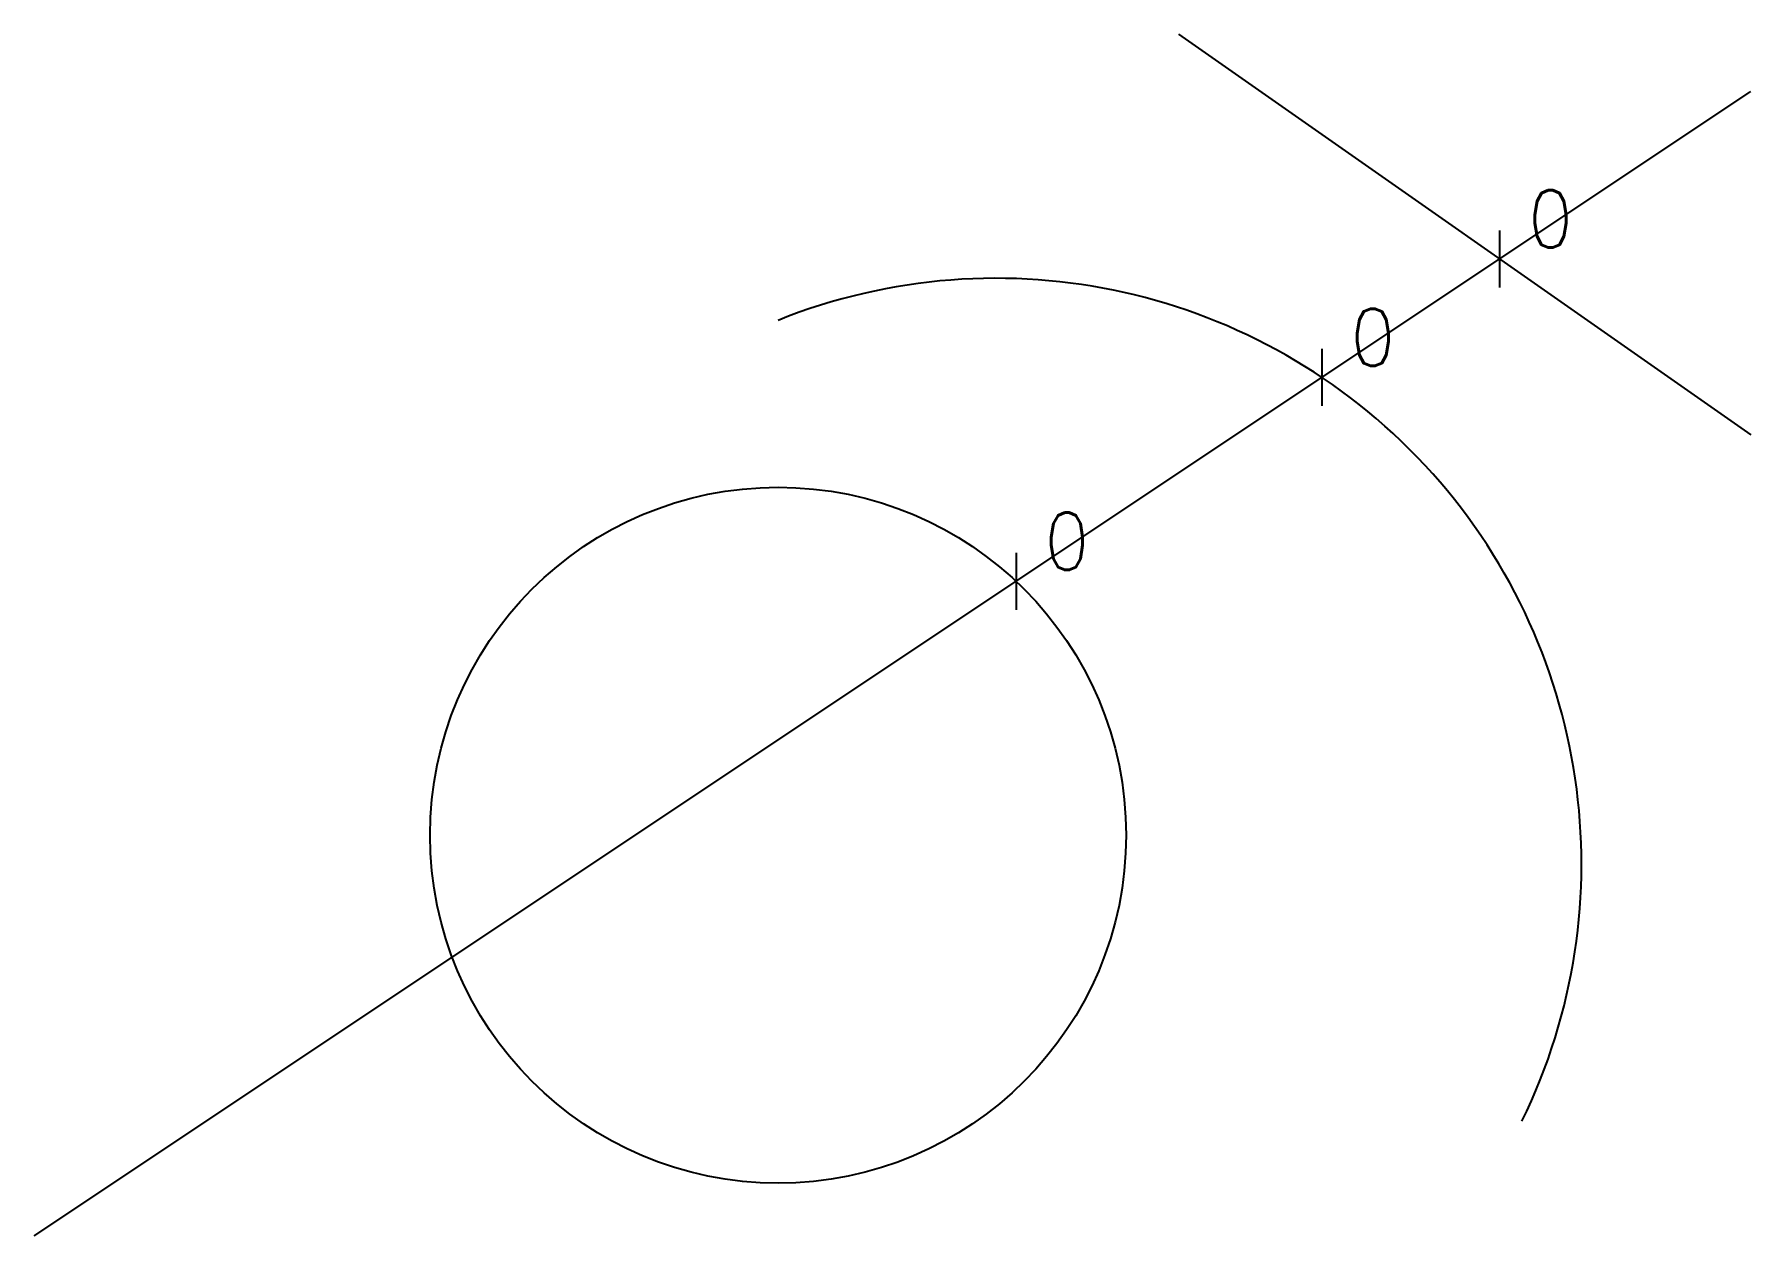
# Model space of a CAD drawing. Header units: millimetres. Extents: x 10 to 40, y 10 to 31.
import ezdxf

# ---------------------------------------------------------------- set-up
doc = ezdxf.new("R2010")
doc.units = ezdxf.units.MM
doc.layers.get('0').update_dxf_attribs({"lineweight": 25})
doc.styles.add('textstyle3', font='')
doc.styles.get('textstyle3').set_extended_font_data('standard')

msp = doc.modelspace()

# ---------------------------------------------------------------- linework, layer by layer
for p, q in [((30, 31), (40, 24)), ((10, 10), (40, 30)), ((35.61, 27.573), (35.61, 26.573)), ((35.61, 27.573), (35.61, 26.573)), ((35.61, 27.073), (35.61, 27.073)), ((32.504, 25.503), (32.504, 24.503)), ((32.504, 25.503), (32.504, 24.503)), ((32.504, 25.003), (32.504, 25.003)), ((27.159, 21.939), (27.159, 20.939)), ((27.159, 21.939), (27.159, 20.939)), ((27.159, 21.439), (27.159, 21.439))]:
    msp.add_line(p, q)
msp.add_circle((23, 17), 6.083)
msp.add_arc((26.808, 16.5), 10.235, 333.9164, 111.8414)

# ---------------------------------------------------------------- texts
at = {"char_height": 1, "attachment_point": 1, "style": 'textstyle3'}
for insert in [(36.11, 28.273), (33.004, 26.203), (27.659, 22.639)]:
    msp.add_mtext('0', dxfattribs=dict(at, insert=insert))

doc.saveas('drawing.dxf')
